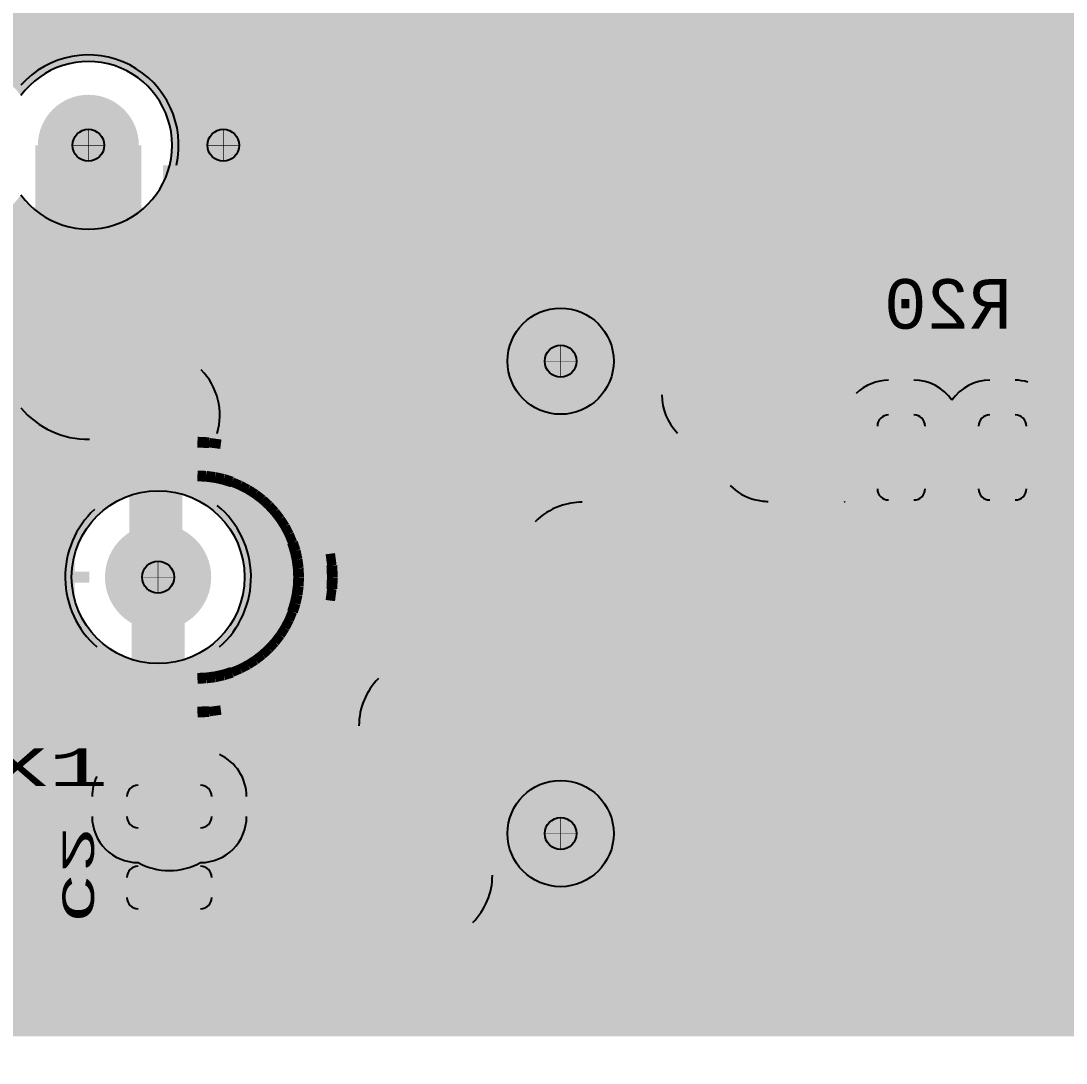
# Model space of a CAD drawing. Extents: x -5 to 272, y 7 to 75.
# Drawn here: x 58.67 to 78.35, y 6.6 to 26.22 of the extents above; entities that cross this region are included whole.
import ezdxf
from ezdxf.enums import TextEntityAlignment as Align

# ---------------------------------------------------------------- set-up
doc = ezdxf.new("R2010")
doc.units = 0
for name, color, linetype in [('3D_INFO_BOTTOM', 3, 'CONTINUOUS'), ('3D_INFO_TOP', 1, 'CONTINUOUS'), ('BOARD_OUTLINE', 2, 'CONTINUOUS'), ('COPPER_BOTTOM', 1, 'CONTINUOUS'), ('COPPER_TOP', 3, 'CONTINUOUS'), ('DRILL', 255, 'CONTINUOUS'), ('DRILL_SYMBOLS', 255, 'CONTINUOUS'), ('SILKSCREEN_BOTTOM', 6, 'CONTINUOUS'), ('SILKSCREEN_TOP', 4, 'CONTINUOUS'), ('SOLDER_MASK_BOTTOM', 212, 'CONTINUOUS'), ('SOLDER_MASK_TOP', 200, 'CONTINUOUS')]:
    doc.layers.add(name, color=color, linetype=linetype)
doc.styles.add('MONOTxtStyle', font='monotxt')
doc.styles.add('MONOTxtStyle_M', font='monotxt')

msp = doc.modelspace()

# ---------------------------------------------------------------- hatches: boundary and pattern name
at = {"layer": 'COPPER_BOTTOM'}
h = msp.add_hatch(color=1, dxfattribs=at)
edge = h.paths.add_edge_path()
edge.add_line((77.348377, 65.157983), (76.338, 65.157983))
edge.add_line((76.338, 65.157983), (76.338, 72.752855))
edge.add_line((76.338, 72.752855), (93.48918, 72.752855))
edge.add_line((93.48918, 72.752855), (93.48918, 7.366))
edge.add_line((93.48918, 7.366), (65.297349, 7.366))
edge.add_line((65.297349, 7.366), (66.520855, 8.589506))
edge.add_line((66.520855, 8.589506), (66.520855, 8.589506))
edge.add_line((66.520855, 8.589506), (67.181217, 9.249868))
edge.add_arc((66.294, 10.13897), 1.256048, 314.939204, 0)
edge.add_line((67.550048, 10.13897), (67.550048, 12.433729))
edge.add_line((67.550048, 12.433729), (69.762271, 14.645952))
edge.add_line((69.762271, 14.645952), (83.274339, 14.645952))
edge.add_arc((83.82, 16.256), 1.7, 251.277992, 48.336242)
edge.add_arc((83.82, 18.796), 1.7, 311.663758, 136.941495)
edge.add_arc((83.057999, 18.796), 1.256048, 112.472717, 135)
edge.add_line((82.169839, 19.68416), (81.905727, 19.420048))
edge.add_line((81.905727, 19.420048), (77.631573, 19.420048))
edge.add_arc((77.390918, 18.588418), 0.86575, 73.860776, 90)
edge.add_line((77.390918, 19.454168), (76.914082, 19.454168))
edge.add_arc((76.914082, 18.588418), 0.86575, 90, 145.569554)
edge.add_arc((75.485918, 18.588418), 0.86575, 34.430446, 90)
edge.add_line((75.485918, 19.454168), (75.009082, 19.454168))
edge.add_arc((75.009082, 18.588418), 0.86575, 90, 134.724142)
edge.add_line((74.399859, 19.203536), (73.163736, 19.203536))
edge.add_line((73.163736, 19.203536), (72.769886, 19.597382))
edge.add_line((72.769886, 19.597382), (72.769886, 26.48573))
edge.add_arc((72.39, 28.194), 1.75, 282.537451, 48.675543)
edge.add_line((73.545564, 29.508219), (73.545564, 30.395941))
edge.add_line((73.545564, 30.395941), (76.004059, 32.854436))
edge.add_line((76.004059, 32.854436), (76.174, 32.854436))
edge.add_arc((76.174, 34.01), 1.155564, 270, 294.100038)
edge.add_line((76.645853, 32.955162), (79.19153, 32.955162))
edge.add_arc((80, 33.159999), 0.834016, 194.217484, 201.89344)
edge.add_arc((80, 32.512), 0.844064, 156.467421, 202.959083)
edge.add_arc((80, 31.86), 0.841552, 157.448047, 270)
edge.add_line((80, 31.018448), (86.962469, 31.018448))
edge.add_arc((87.074, 31.662), 0.653145, 260.167973, 270)
edge.add_line((87.074, 31.008855), (88.424, 31.008855))
edge.add_arc((88.424, 31.662), 0.653145, 270, 0)
edge.add_line((89.077145, 31.662), (89.077145, 32.062))
edge.add_arc((88.424, 32.062), 0.653145, 0, 11.03343)
edge.add_arc((88.424, 32.312), 0.653145, 348.96657, 0)
edge.add_line((89.077145, 32.312), (89.077145, 32.712))
edge.add_arc((88.424, 32.712), 0.653145, 0, 11.03343)
edge.add_arc((88.424, 32.962), 0.653145, 348.96657, 0)
edge.add_line((89.077145, 32.962), (89.077145, 33.362))
edge.add_arc((88.424, 33.362), 0.653145, 0, 11.03343)
edge.add_arc((88.424, 33.612), 0.653145, 348.96657, 0)
edge.add_line((89.077145, 33.612), (89.077145, 34.012))
edge.add_arc((88.424, 34.012), 0.653145, 0, 90)
edge.add_line((88.424, 34.665145), (88.41587, 34.665145))
edge.add_arc((87.7, 33.96), 1.004838, 44.567571, 90)
edge.add_line((87.7, 34.964838), (86.759647, 34.964838))
edge.add_line((86.759647, 34.964838), (86.759647, 39.37))
edge.add_arc((86.106, 39.37), 0.653647, 0, 90)
edge.add_line((86.106, 40.023647), (82.367018, 40.023647))
edge.add_arc((81.026, 41.148), 1.75, 320.022448, 84.858256)
edge.add_line((81.182835, 42.890958), (81.79744, 43.498194))
edge.add_line((81.79744, 43.498194), (82.551721, 43.498194))
edge.add_arc((83.82, 44.704), 1.75, 223.553532, 136.446468)
edge.add_line((82.551721, 45.909806), (82.009106, 45.909806))
edge.add_line((82.009106, 45.909806), (87.791746, 51.692446))
edge.add_arc((87.884, 53.34786), 1.657983, 266.810282, 0)
edge.add_line((89.541983, 53.34786), (89.541983, 60.198))
edge.add_arc((87.884, 60.198), 1.657983, 0, 10.018036)
edge.add_arc((87.884, 60.96), 1.7, 343.824727, 138.336242)
edge.add_arc((85.344, 60.96), 1.7, 41.663758, 48.336242)
edge.add_arc((85.344, 63.5), 1.7, 311.663758, 12.765101)
edge.add_line((87.001983, 63.875623), (87.001983, 68.782007))
edge.add_arc((85.344, 69.342), 1.75, 341.33731, 150.558398)
edge.add_arc((82.296, 69.342), 1.75, 29.441602, 160.63555)
edge.add_arc((78.994, 69.342), 1.75, 19.36445, 198.66269)
edge.add_line((77.336017, 68.782007), (77.336017, 67.312056))
edge.add_arc((78.993999, 67.31), 1.657983, 179.928964, 225)
edge.add_line((77.821628, 66.137629), (78.606017, 65.35324))
edge.add_line((78.606017, 65.35324), (78.606017, 64.953288))
edge.add_arc((77.724, 63.5), 1.7, 58.745961, 102.765101)
h = msp.add_hatch(color=1, dxfattribs=at)
edge = h.paths.add_edge_path()
edge.add_arc((69.63598, 30.82915), 1.256048, 270, 330.825792)
edge.add_line((70.732688, 30.216868), (71.234436, 30.711063))
edge.add_line((71.234436, 30.711063), (71.234436, 29.508219))
edge.add_arc((72.39, 28.194), 1.75, 131.324457, 143.763901)
edge.add_arc((71.755, 28.575), 1.014886, 139.919378, 158.153109)
edge.add_arc((72.39, 28.194), 1.75, 154.308586, 199.47415)
edge.add_line((70.740114, 27.610582), (70.740114, 19.178648))
edge.add_arc((71.754999, 19.177), 1.014886, 179.906981, 225.00029)
edge.add_line((71.03737, 18.459364), (72.025729, 17.471014))
edge.add_arc((72.743359, 18.18865), 1.014886, 225.00029, 254.897335)
edge.add_arc((72.74336, 18.18865), 1.014886, 254.897255, 270)
edge.add_line((72.74336, 17.173764), (74.176636, 17.173764))
edge.add_arc((75.009082, 17.411582), 0.86575, 195.943894, 197.028597)
edge.add_line((74.181288, 17.158048), (69.242, 17.158048))
edge.add_arc((69.242, 15.902), 1.256048, 90, 109.731799)
edge.add_arc((69.241998, 15.901999), 1.256048, 109.731724, 135)
edge.add_line((68.353838, 16.790159), (66.520855, 14.957176))
edge.add_line((66.520855, 14.957176), (65.405839, 13.84216))
edge.add_arc((66.293999, 12.954), 1.256048, 135, 180.077459)
edge.add_line((65.037952, 12.952302), (65.037952, 10.659243))
edge.add_line((65.037952, 10.659243), (63.584999, 9.20629))
edge.add_line((63.584999, 9.20629), (54.136, 9.20629))
edge.add_line((54.136, 9.20629), (54.136, 16.191783))
edge.add_arc((53.529783, 16.191783), 0.606217, 0, 90)
edge.add_line((53.529783, 16.798), (53.241824, 16.798))
edge.add_arc((52.324, 18.288), 1.75, 301.63261, 16.99628)
edge.add_arc((54.864, 20.32), 1.75, 240.323336, 280.998658)
edge.add_arc((56.387997, 18.795998), 1.205806, 189.251395, 196.5982)
edge.add_line((55.232435, 18.451549), (55.232435, 17.062219))
edge.add_arc((56.387999, 15.748), 1.75, 131.324457, 228.675543)
edge.add_line((55.232435, 14.433781), (55.232435, 12.272534))
edge.add_arc((55.799582, 11.618418), 0.86575, 130.926723, 180)
edge.add_line((54.933832, 11.618418), (54.933832, 11.241582))
edge.add_arc((55.799582, 11.241582), 0.86575, 180, 270)
edge.add_line((55.799582, 10.375832), (55.914654, 10.375832))
edge.add_arc((56.387999, 11.430001), 1.155564, 245.818855, 294.181145)
edge.add_line((56.861344, 10.375832), (56.976418, 10.375832))
edge.add_arc((56.976418, 11.241582), 0.86575, 270, 0)
edge.add_line((57.842168, 11.241582), (57.842168, 11.618418))
edge.add_arc((56.976418, 11.618418), 0.86575, 0, 49.073452)
edge.add_line((57.543563, 12.272535), (57.543563, 14.433781))
edge.add_arc((56.387999, 15.748), 1.75, 311.324457, 48.675543)
edge.add_line((57.543563, 17.062219), (57.543563, 18.246297))
edge.add_line((57.543563, 18.246297), (57.659012, 18.361746))
edge.add_arc((57.404, 20), 1.657983, 278.847708, 319.995233)
edge.add_arc((59.944, 20), 1.657983, 220.004767, 270.643141)
edge.add_line((59.96261, 18.342121), (60.058436, 18.246296))
edge.add_line((60.058436, 18.246296), (60.058436, 17.023752))
edge.add_arc((61.256333, 15.748), 1.75, 133.197286, 228.675543)
edge.add_line((60.100769, 14.433781), (60.100769, 11.996536))
edge.add_arc((60.879582, 11.618418), 0.86575, 154.10316, 180)
edge.add_line((60.013832, 11.618418), (60.013832, 11.241582))
edge.add_arc((60.879582, 11.241582), 0.86575, 180, 270)
edge.add_line((60.879582, 10.375832), (60.882593, 10.375832))
edge.add_arc((61.467999, 11.429999), 1.205806, 240.955458, 299.044542)
edge.add_line((62.053405, 10.375832), (62.056418, 10.375832))
edge.add_arc((62.056418, 11.241582), 0.86575, 270, 0)
edge.add_line((62.922168, 11.241582), (62.922168, 11.618418))
edge.add_arc((62.056418, 11.618418), 0.86575, 0, 65.75732)
edge.add_line((62.411897, 12.407821), (62.411897, 14.433781))
edge.add_arc((61.256333, 15.748), 1.75, 311.324457, 50.496007)
edge.add_line((62.369564, 17.098265), (62.369564, 18.451561))
edge.add_arc((61.213999, 18.796), 1.205806, 343.402265, 45)
edge.add_line((62.066633, 19.648633), (61.601983, 20.113283))
edge.add_line((61.601983, 20.113283), (61.601983, 23.500377))
edge.add_arc((59.944, 23.876), 1.7, 347.234899, 138.336242)
edge.add_arc((57.404, 23.876), 1.7, 41.663758, 138.336242)
edge.add_arc((54.864, 23.876), 1.7, 41.663758, 138.336242)
edge.add_arc((52.324, 23.876), 1.7, 41.663758, 138.336242)
edge.add_arc((49.784, 23.876), 1.7, 41.663758, 138.336242)
edge.add_arc((47.244, 23.876), 1.7, 41.663758, 138.336242)
edge.add_arc((44.704, 23.876), 1.7, 41.663758, 138.336242)
edge.add_arc((42.164, 23.876), 1.7, 41.663758, 138.336242)
edge.add_arc((39.624, 23.876), 1.7, 41.663758, 138.336242)
edge.add_arc((37.084, 23.876), 1.7, 41.663758, 138.336242)
edge.add_arc((34.544, 23.876), 1.7, 41.663758, 44.822201)
edge.add_line((35.749806, 25.074345), (35.749806, 25.867758))
edge.add_line((35.749806, 25.867758), (39.455142, 29.573102))
edge.add_line((39.455142, 29.573102), (69.63598, 29.573102))
h = msp.add_hatch(color=256, dxfattribs=at)
edge = h.paths.add_edge_path()
edge.add_arc((59.944, 23.876), 0.95, 0, 360)
edge = h.paths.add_edge_path()
edge.add_arc((59.944, 23.876), 0.3, 0, 360)
h = msp.add_hatch(color=256, dxfattribs=at)
edge = h.paths.add_edge_path()
edge.add_arc((62.484, 23.876), 0.95, 0, 360)
edge = h.paths.add_edge_path()
edge.add_arc((62.484, 23.876), 0.3, 0, 360)
h = msp.add_hatch(color=256, dxfattribs=at)
edge = h.paths.add_edge_path()
edge.add_arc((68.834, 19.812), 1, 0, 360)
edge = h.paths.add_edge_path()
edge.add_arc((68.834, 19.812), 0.3, 0, 360)
h = msp.add_hatch(color=1, dxfattribs=at)
edge = h.paths.add_edge_path()
edge.add_line((74.7975, 18.588418), (74.7975, 17.411582))
edge.add_arc((75.009082, 17.411582), 0.211582, 180, 270)
edge.add_line((75.009082, 17.2), (75.485918, 17.2))
edge.add_arc((75.485918, 17.411582), 0.211582, 270, 0)
edge.add_line((75.6975, 17.411582), (75.6975, 18.588418))
edge.add_arc((75.485918, 18.588418), 0.211582, 0, 90)
edge.add_line((75.485918, 18.8), (75.009082, 18.8))
edge.add_arc((75.009082, 18.588418), 0.211582, 90, 180)
h = msp.add_hatch(color=1, dxfattribs=at)
edge = h.paths.add_edge_path()
edge.add_line((76.7025, 18.588418), (76.7025, 17.411582))
edge.add_arc((76.914082, 17.411582), 0.211582, 180, 270)
edge.add_line((76.914082, 17.2), (77.390918, 17.2))
edge.add_arc((77.390918, 17.411582), 0.211582, 270, 0)
edge.add_line((77.6025, 17.411582), (77.6025, 18.588418))
edge.add_arc((77.390918, 18.588418), 0.211582, 0, 90)
edge.add_line((77.390918, 18.8), (76.914082, 18.8))
edge.add_arc((76.914082, 18.588418), 0.211582, 90, 180)
h = msp.add_hatch(color=256, dxfattribs=at)
edge = h.paths.add_edge_path()
edge.add_arc((61.256333, 15.748), 1, 0, 360)
edge = h.paths.add_edge_path()
edge.add_arc((61.256333, 15.748), 0.3, 0, 360)
h = msp.add_hatch(color=1, dxfattribs=at)
edge = h.paths.add_edge_path()
edge.add_line((60.668, 11.618418), (60.668, 11.241582))
edge.add_arc((60.879582, 11.241582), 0.211582, 180, 270)
edge.add_line((60.879582, 11.03), (62.056418, 11.03))
edge.add_arc((62.056418, 11.241582), 0.211582, 270, 0)
edge.add_line((62.268, 11.241582), (62.268, 11.618418))
edge.add_arc((62.056418, 11.618418), 0.211582, 0, 90)
edge.add_line((62.056418, 11.83), (60.879582, 11.83))
edge.add_arc((60.879582, 11.618418), 0.211582, 90, 180)
h = msp.add_hatch(color=256, dxfattribs=at)
edge = h.paths.add_edge_path()
edge.add_arc((68.834, 10.922), 1, 0, 360)
edge = h.paths.add_edge_path()
edge.add_arc((68.834, 10.922), 0.3, 0, 360)
h = msp.add_hatch(color=1, dxfattribs=at)
edge = h.paths.add_edge_path()
edge.add_line((60.668, 10.094418), (60.668, 9.717582))
edge.add_arc((60.879582, 9.717582), 0.211582, 180, 270)
edge.add_line((60.879582, 9.506), (62.056418, 9.506))
edge.add_arc((62.056418, 9.717582), 0.211582, 270, 0)
edge.add_line((62.268, 9.717582), (62.268, 10.094418))
edge.add_arc((62.056418, 10.094418), 0.211582, 0, 90)
edge.add_line((62.056418, 10.306), (60.879582, 10.306))
edge.add_arc((60.879582, 10.094418), 0.211582, 90, 180)
at = {"layer": 'COPPER_TOP'}
h = msp.add_hatch(color=3, dxfattribs=at)
h.paths.add_polyline_path([(-4.195967, 72.775967), (93.512292, 72.775967), (93.512292, 7.232068), (-4.195967, 7.232068)])
edge = h.paths.add_edge_path()
edge.add_arc((19.304, 39.116), 1.577, 36.358194, 143.641806)
edge.add_arc((16.764, 39.116), 1.577, 36.358194, 143.641806)
edge.add_arc((14.224, 39.116), 1.577, 36.358194, 323.641806)
edge.add_arc((16.764, 39.116), 1.577, 216.358194, 323.641806)
edge.add_arc((19.304, 39.116), 1.577, 216.358194, 323.641806)
edge.add_arc((21.844, 39.116), 1.577, 216.358194, 323.641806)
edge.add_arc((24.384, 39.116), 1.577, 216.358194, 323.641806)
edge.add_arc((26.924, 39.116), 1.577, 216.358194, 323.641806)
edge.add_arc((29.464, 39.116), 1.577, 216.358194, 323.641806)
edge.add_arc((32.004, 39.116), 1.577, 216.358194, 323.641806)
edge.add_arc((34.544, 39.116), 1.577, 216.358194, 323.641806)
edge.add_arc((37.084, 39.116), 1.577, 216.358194, 323.641806)
edge.add_arc((39.624, 39.116), 1.577, 216.358194, 323.641806)
edge.add_arc((42.164, 39.116), 1.577, 216.358194, 323.641806)
edge.add_arc((44.704, 39.116), 1.577, 216.358194, 323.641806)
edge.add_arc((47.244, 39.116), 1.577, 216.358194, 323.641806)
edge.add_arc((49.784, 39.116), 1.577, 216.358194, 323.641806)
edge.add_arc((52.324, 39.116), 1.577, 216.358194, 323.641806)
edge.add_arc((54.864, 39.116), 1.577, 216.358194, 323.641806)
edge.add_arc((57.404, 39.116), 1.577, 216.358194, 323.641806)
edge.add_arc((59.944, 39.116), 1.577, 216.358194, 323.641806)
edge.add_arc((62.484, 39.116), 1.577, 216.358194, 143.641806)
edge.add_arc((59.944, 39.116), 1.577, 36.358194, 143.641806)
edge.add_arc((57.404, 39.116), 1.577, 36.358194, 143.641806)
edge.add_arc((54.864, 39.116), 1.577, 36.358194, 143.641806)
edge.add_arc((52.324, 39.116), 1.577, 36.358194, 143.641806)
edge.add_arc((49.784, 39.116), 1.577, 36.358194, 143.641806)
edge.add_arc((47.244, 39.116), 1.577, 36.358194, 143.641806)
edge.add_arc((44.704, 39.116), 1.577, 36.358194, 143.641806)
edge.add_arc((42.164, 39.116), 1.577, 36.358194, 143.641806)
edge.add_arc((39.624, 39.116), 1.577, 36.358194, 143.641806)
edge.add_arc((37.084, 39.116), 1.577, 36.358194, 143.641806)
edge.add_arc((34.544, 39.116), 1.577, 36.358194, 143.641806)
edge.add_arc((32.004, 39.116), 1.577, 36.358194, 143.641806)
edge.add_arc((29.464, 39.116), 1.577, 36.358194, 143.641806)
edge.add_arc((26.924, 39.116), 1.577, 36.358194, 143.641806)
edge.add_arc((24.384, 39.116), 1.577, 36.358194, 143.641806)
edge.add_arc((21.844, 39.116), 1.577, 36.358194, 143.641806)
edge = h.paths.add_edge_path()
edge.add_arc((6.604, 12.954), 1.634872, 180, 186.234585)
edge.add_arc((6.604, 12.7), 1.627, 177.306641, 2.693359)
edge.add_arc((6.604, 12.954), 1.634872, 353.765415, 0)
edge.add_line((8.238872, 12.954), (8.238872, 42.5))
edge.add_arc((6.604, 42.5), 1.634872, 0, 180)
edge.add_line((4.969128, 42.5), (4.969128, 12.954))
edge = h.paths.add_edge_path()
edge.add_arc((19.304, 23.876), 1.577, 36.358194, 143.641806)
edge.add_arc((16.764, 23.876), 1.577, 36.358194, 143.641806)
edge.add_arc((14.224, 23.876), 1.577, 36.358194, 323.641806)
edge.add_arc((16.764, 23.876), 1.577, 216.358194, 323.641806)
edge.add_arc((19.304, 23.876), 1.577, 216.358194, 323.641806)
edge.add_arc((21.844, 23.876), 1.577, 216.358194, 323.641806)
edge.add_arc((24.384, 23.876), 1.577, 216.358194, 323.641806)
edge.add_arc((26.924, 23.876), 1.577, 216.358194, 323.641806)
edge.add_arc((29.464, 23.876), 1.577, 216.358194, 323.641806)
edge.add_arc((32.004, 23.876), 1.577, 216.358194, 323.641806)
edge.add_arc((34.544, 23.876), 1.577, 216.358194, 323.641806)
edge.add_arc((37.084, 23.876), 1.577, 216.358194, 323.641806)
edge.add_arc((39.624, 23.876), 1.577, 216.358194, 323.641806)
edge.add_arc((42.164, 23.876), 1.577, 216.358194, 323.641806)
edge.add_arc((44.704, 23.876), 1.577, 216.358194, 323.641806)
edge.add_arc((47.244, 23.876), 1.577, 216.358194, 323.641806)
edge.add_arc((49.784, 23.876), 1.577, 216.358194, 323.641806)
edge.add_arc((52.324, 23.876), 1.577, 216.358194, 323.641806)
edge.add_arc((54.864, 23.876), 1.577, 216.358194, 323.641806)
edge.add_arc((57.404, 23.876), 1.577, 216.358194, 323.641806)
edge.add_arc((59.944, 23.876), 1.577, 216.358194, 143.641806)
edge.add_arc((57.404, 23.876), 1.577, 36.358194, 143.641806)
edge.add_arc((54.864, 23.876), 1.577, 36.358194, 143.641806)
edge.add_arc((52.324, 23.876), 1.577, 36.358194, 143.641806)
edge.add_arc((49.784, 23.876), 1.577, 36.358194, 143.641806)
edge.add_arc((47.244, 23.876), 1.577, 36.358194, 143.641806)
edge.add_arc((44.704, 23.876), 1.577, 36.358194, 143.641806)
edge.add_arc((42.164, 23.876), 1.577, 36.358194, 143.641806)
edge.add_arc((39.624, 23.876), 1.577, 36.358194, 143.641806)
edge.add_arc((37.084, 23.876), 1.577, 36.358194, 143.641806)
edge.add_arc((34.544, 23.876), 1.577, 36.358194, 143.641806)
edge.add_arc((32.004, 23.876), 1.577, 36.358194, 143.641806)
edge.add_arc((29.464, 23.876), 1.577, 36.358194, 143.641806)
edge.add_arc((26.924, 23.876), 1.577, 36.358194, 143.641806)
edge.add_arc((24.384, 23.876), 1.577, 36.358194, 143.641806)
edge.add_arc((21.844, 23.876), 1.577, 36.358194, 143.641806)
edge = h.paths.add_edge_path()
edge.add_arc((43.18, 52.312), 1.577, 36.358194, 135.683323)
edge.add_arc((41.166709, 52.838709), 1.055372, 33.014475, 90)
edge.add_line((41.166709, 53.894081), (40.113291, 53.894081))
edge.add_arc((40.113291, 52.838709), 1.055372, 90, 180)
edge.add_line((39.057919, 52.838709), (39.057919, 51.785291))
edge.add_arc((40.113291, 51.785291), 1.055372, 180, 270)
edge.add_line((40.113291, 50.729919), (41.166709, 50.729919))
edge.add_arc((41.166709, 51.785291), 1.055372, 270, 326.985525)
edge.add_arc((43.18, 52.312), 1.577, 224.316677, 323.641806)
edge.add_arc((45.72, 52.312), 1.577, 216.358194, 323.641806)
edge.add_arc((48.26, 52.312), 1.577, 216.358194, 323.641806)
edge.add_arc((50.8, 52.312), 1.577, 216.358194, 323.641806)
edge.add_arc((53.34, 52.312), 1.577, 216.358194, 143.641806)
edge.add_arc((50.8, 52.312), 1.577, 36.358194, 143.641806)
edge.add_arc((48.26, 52.312), 1.577, 36.358194, 143.641806)
edge.add_arc((45.72, 52.312), 1.577, 36.358194, 143.641806)
edge = h.paths.add_edge_path()
edge.add_line((21.479128, 63.909581), (21.479128, 53.5))
edge.add_arc((23.114, 53.5), 1.634872, 180, 185.624879)
edge.add_arc((23.114, 53.34), 1.627, 180.008524, 359.991476)
edge.add_arc((23.114, 53.5), 1.634872, 354.375121, 0)
edge.add_line((24.748872, 53.5), (24.748872, 64.5))
edge.add_arc((23.114, 64.5), 1.634872, 0, 50.984019)
edge.add_arc((22.86, 64.77), 1.627, 37.935941, 211.926975)
edge = h.paths.add_edge_path()
edge.add_arc((42.164, 46.8), 1.627, 350.492586, 189.507414)
edge.add_arc((39.624, 45.2), 1.627, 54.907982, 125.092018)
edge.add_arc((37.084, 46.8), 1.627, 350.492586, 189.507414)
edge.add_arc((34.544, 45.2), 1.627, 54.907982, 9.507414)
edge.add_arc((37.084, 46.8), 1.627, 234.907982, 305.092018)
edge.add_arc((39.624, 45.2), 1.627, 170.492586, 9.507414)
edge.add_arc((42.164, 46.8), 1.627, 234.907982, 305.092018)
edge.add_arc((44.704, 45.2), 1.627, 170.492586, 9.507414)
edge.add_arc((47.244, 46.8), 1.627, 234.907982, 303.93809)
edge.add_arc((49.76, 45.2), 1.627, 171.154896, 10.211411)
edge.add_arc((52.324, 46.8), 1.627, 233.718974, 305.092018)
edge.add_arc((54.864, 45.2), 1.627, 170.492586, 9.507414)
edge.add_arc((57.404, 46.8), 1.627, 234.907982, 305.092018)
edge.add_arc((59.944, 45.2), 1.627, 170.492586, 9.507414)
edge.add_arc((62.484, 46.8), 1.627, 234.907982, 189.507414)
edge.add_arc((59.944, 45.2), 1.627, 54.907982, 125.092018)
edge.add_arc((57.404, 46.8), 1.627, 350.492586, 189.507414)
edge.add_arc((54.864, 45.2), 1.627, 54.907982, 125.092018)
edge.add_arc((52.324, 46.8), 1.627, 350.492586, 190.211411)
edge.add_arc((49.76, 45.2), 1.627, 53.718974, 123.93809)
edge.add_arc((47.244, 46.8), 1.627, 351.154896, 189.507414)
edge.add_arc((44.704, 45.2), 1.627, 54.907982, 125.092018)
edge = h.paths.add_edge_path()
edge.add_arc((42.164, 16.51), 1.627, 38.686496, 141.313504)
edge.add_arc((39.624, 16.51), 1.627, 38.686496, 127.33723)
edge.add_arc((37.084, 18.288), 1.627, 342.678729, 124.21034)
edge.add_arc((34.544, 19.558), 1.627, 2.659558, 217.095391)
edge.add_arc((32.004, 17.526), 1.627, 40.224225, 124.21034)
edge.add_arc((29.464, 18.796), 1.627, 2.659558, 141.313504)
edge.add_arc((26.924, 18.796), 1.627, 38.686496, 141.313504)
edge.add_arc((24.384, 18.796), 1.627, 38.686496, 321.313504)
edge.add_arc((26.924, 18.796), 1.627, 218.686496, 321.313504)
edge.add_arc((29.464, 18.796), 1.627, 218.686496, 304.21034)
edge.add_arc((32.004, 17.526), 1.627, 182.659558, 37.095391)
edge.add_arc((34.544, 19.558), 1.627, 220.224225, 304.21034)
edge.add_arc((37.084, 18.288), 1.627, 182.659558, 307.33723)
edge.add_arc((39.624, 16.51), 1.627, 162.678729, 321.313504)
edge.add_arc((42.164, 16.51), 1.627, 218.686496, 321.313504)
edge.add_arc((44.704, 16.51), 1.627, 218.686496, 17.321271)
edge.add_arc((47.244, 18.288), 1.627, 232.66277, 197.321271)
edge.add_arc((44.704, 16.51), 1.627, 52.66277, 141.313504)
edge = h.paths.add_edge_path()
edge.add_arc((17.78, 61.468), 1.627, 309.927133, 121.926975)
edge.add_line((16.919581, 62.848872), (3.302, 62.848872))
edge.add_arc((3.302, 61.214), 1.634872, 90, 270)
edge.add_line((3.302, 59.579128), (17.526, 59.579128))
edge.add_arc((17.526, 61.214), 1.634872, 270, 322.569043)
edge = h.paths.add_edge_path()
edge.add_arc((42.418, 68.834), 1.627, 79.717947, 167.194574)
edge.add_arc((42.418, 68.8), 1.634872, 166.032565, 270)
edge.add_line((42.418, 67.165128), (46.958281, 67.165128))
edge.add_arc((47.498, 68.7), 1.627, 250.626388, 357.238476)
edge.add_arc((47.498, 68.8), 1.634872, 353.735761, 90)
edge.add_line((47.498, 70.434872), (42.70841, 70.434872))
edge = h.paths.add_edge_path()
edge.add_arc((43.18, 62.812), 1.577, 36.358194, 143.641806)
edge.add_arc((40.64, 62.812), 1.577, 36.358194, 323.641806)
edge.add_arc((43.18, 62.812), 1.577, 216.358194, 323.641806)
edge.add_arc((45.72, 62.812), 1.577, 216.358194, 323.641806)
edge.add_arc((48.26, 62.812), 1.577, 216.358194, 323.641806)
edge.add_arc((50.8, 62.812), 1.577, 216.358194, 323.641806)
edge.add_arc((53.34, 62.812), 1.577, 216.358194, 143.641806)
edge.add_arc((50.8, 62.812), 1.577, 36.358194, 143.641806)
edge.add_arc((48.26, 62.812), 1.577, 36.358194, 143.641806)
edge.add_arc((45.72, 62.812), 1.577, 36.358194, 143.641806)
edge = h.paths.add_edge_path()
edge.add_line((70.755128, 43.18), (70.755128, 28.194))
edge.add_arc((72.39, 28.194), 1.634872, 180, 0)
edge.add_line((74.024872, 28.194), (74.024872, 43.18))
edge.add_arc((72.39, 43.18), 1.634872, 0, 180)
edge = h.paths.add_edge_path()
edge.add_arc((21.420667, 10.668001), 1.877, 0, 360)
edge = h.paths.add_edge_path()
edge.add_arc((27.940001, 10.668001), 1.877, 0, 360)
edge = h.paths.add_edge_path()
edge.add_arc((21.420667, 15.155335), 1.877, 0, 360)
edge = h.paths.add_edge_path()
edge.add_arc((27.940001, 15.155335), 1.877, 0, 360)
edge = h.paths.add_edge_path()
edge.add_arc((82.804, 63.5), 1.577, 36.358194, 143.641806)
edge.add_arc((80.264, 63.5), 1.577, 36.358194, 143.641806)
edge.add_arc((77.724, 63.5), 1.577, 36.358194, 226.734854)
edge.add_arc((77.271459, 61.412541), 1.129899, 123.784033, 180)
edge.add_line((76.14156, 61.412541), (76.14156, 60.507459))
edge.add_arc((77.271459, 60.507459), 1.129899, 180, 270)
edge.add_line((77.271459, 59.37756), (78.176541, 59.37756))
edge.add_arc((78.176541, 60.507459), 1.129899, 270, 326.215967)
edge.add_arc((80.264, 60.96), 1.577, 223.265146, 323.641806)
edge.add_arc((82.804, 60.96), 1.577, 216.358194, 323.641806)
edge.add_arc((85.344, 60.96), 1.577, 216.358194, 323.641806)
edge.add_arc((87.884, 60.96), 1.577, 216.358194, 143.641806)
edge.add_arc((85.344, 60.96), 1.577, 36.358194, 53.641806)
edge.add_arc((85.344, 63.5), 1.577, 306.358194, 143.641806)
edge = h.paths.add_edge_path()
edge.add_arc((78.994, 69.342), 1.627, 0, 360)
edge = h.paths.add_edge_path()
edge.add_arc((82.296, 69.342), 1.627, 20.496546, 339.503454)
edge.add_arc((85.344, 69.342), 1.627, 200.496546, 159.503454)
edge = h.paths.add_edge_path()
edge.add_arc((30.734, 68.834), 1.627, 349.617981, 178.757054)
edge.add_arc((30.7, 68.5), 1.634872, 166.945094, 180)
edge.add_line((29.065128, 68.5), (29.065128, 58.3))
edge.add_arc((30.7, 58.3), 1.634872, 180, 199.923778)
edge.add_arc((30.734, 58.166), 1.627, 195.073523, 10.282053)
edge.add_line((32.334872, 58.45641), (32.334872, 68.5))
edge.add_arc((30.7, 68.5), 1.634872, 0, 1.429942)
edge = h.paths.add_edge_path()
edge.add_arc((83.82, 16.256), 1.577, 126.358194, 53.641806)
edge.add_arc((83.82, 18.796), 1.577, 306.358194, 233.641806)
edge = h.paths.add_edge_path()
edge.add_arc((56.387999, 15.748), 1.627, 0, 360)
edge = h.paths.add_edge_path()
edge.add_arc((61.256333, 15.748), 1.627, 0, 360)
edge = h.paths.add_edge_path()
edge.add_arc((52.324, 18.288), 1.627, 40.224225, 37.095391)
edge.add_arc((54.864, 20.32), 1.627, 220.224225, 217.095391)
edge = h.paths.add_edge_path()
edge.add_arc((81.1, 41.148), 1.634872, 262.602403, 0)
edge.add_line((82.734872, 41.148), (82.734872, 43.491719))
edge.add_arc((83.82, 44.704), 1.627, 228.167885, 38.097448)
edge.add_line((85.100388, 45.70786), (85.100388, 51.274906))
edge.add_arc((83.566, 51.816), 1.627, 340.575073, 199.424927)
edge.add_line((82.031612, 51.274906), (82.031612, 50.555013))
edge.add_arc((81.026, 49.276), 1.627, 51.824125, 196.47422)
edge.add_arc((81.1, 48.768), 1.634872, 178.366318, 180)
edge.add_line((79.465128, 48.768), (79.465128, 41.607138))
edge.add_arc((81.026, 41.148), 1.627, 163.608504, 265.187544)
h = msp.add_hatch(color=256, dxfattribs=at)
edge = h.paths.add_edge_path()
edge.add_arc((59.944, 23.876), 0.95, 0, 360)
edge = h.paths.add_edge_path()
edge.add_arc((59.944, 23.876), 0.3, 0, 360)
h = msp.add_hatch(color=256, dxfattribs=at)
edge = h.paths.add_edge_path()
edge.add_arc((62.484, 23.876), 0.95, 0, 360)
edge = h.paths.add_edge_path()
edge.add_arc((62.484, 23.876), 0.3, 0, 360)
h = msp.add_hatch(color=256, dxfattribs=at)
edge = h.paths.add_edge_path()
edge.add_arc((68.834, 19.812), 1, 0, 360)
edge = h.paths.add_edge_path()
edge.add_arc((68.834, 19.812), 0.3, 0, 360)
h = msp.add_hatch(color=256, dxfattribs=at)
edge = h.paths.add_edge_path()
edge.add_arc((61.256333, 15.748), 1, 0, 360)
edge = h.paths.add_edge_path()
edge.add_arc((61.256333, 15.748), 0.3, 0, 360)
h = msp.add_hatch(color=256, dxfattribs=at)
edge = h.paths.add_edge_path()
edge.add_arc((68.834, 10.922), 1, 0, 360)
edge = h.paths.add_edge_path()
edge.add_arc((68.834, 10.922), 0.3, 0, 360)
at = {"layer": 'DRILL'}
h = msp.add_hatch(color=255, dxfattribs=at)
edge = h.paths.add_edge_path()
edge.add_arc((59.944, 23.876), 0.3, 0, 360)
h = msp.add_hatch(color=255, dxfattribs=at)
edge = h.paths.add_edge_path()
edge.add_arc((62.484, 23.876), 0.3, 0, 360)
h = msp.add_hatch(color=255, dxfattribs=at)
edge = h.paths.add_edge_path()
edge.add_arc((68.834, 19.812), 0.3, 0, 360)
h = msp.add_hatch(color=255, dxfattribs=at)
edge = h.paths.add_edge_path()
edge.add_arc((61.256333, 15.748), 0.3, 0, 360)
h = msp.add_hatch(color=255, dxfattribs=at)
edge = h.paths.add_edge_path()
edge.add_arc((68.834, 10.922), 0.3, 0, 360)
at = {"layer": 'SOLDER_MASK_BOTTOM'}
h = msp.add_hatch(color=256, dxfattribs=at)
edge = h.paths.add_edge_path()
edge.add_arc((59.944, 23.876), 0.95, 0, 360)
edge = h.paths.add_edge_path()
edge.add_arc((59.944, 23.876), 0.3, 0, 360)
h = msp.add_hatch(color=256, dxfattribs=at)
edge = h.paths.add_edge_path()
edge.add_arc((62.484, 23.876), 0.95, 0, 360)
edge = h.paths.add_edge_path()
edge.add_arc((62.484, 23.876), 0.3, 0, 360)
h = msp.add_hatch(color=256, dxfattribs=at)
edge = h.paths.add_edge_path()
edge.add_arc((68.834, 19.812), 1, 0, 360)
h = msp.add_hatch(color=212, dxfattribs=at)
edge = h.paths.add_edge_path()
edge.add_line((74.7975, 18.588418), (74.7975, 17.411582))
edge.add_arc((75.009082, 17.411582), 0.211582, 180, 270)
edge.add_line((75.009082, 17.2), (75.485918, 17.2))
edge.add_arc((75.485918, 17.411582), 0.211582, 270, 0)
edge.add_line((75.6975, 17.411582), (75.6975, 18.588418))
edge.add_arc((75.485918, 18.588418), 0.211582, 0, 90)
edge.add_line((75.485918, 18.8), (75.009082, 18.8))
edge.add_arc((75.009082, 18.588418), 0.211582, 90, 180)
h = msp.add_hatch(color=212, dxfattribs=at)
edge = h.paths.add_edge_path()
edge.add_line((76.7025, 18.588418), (76.7025, 17.411582))
edge.add_arc((76.914082, 17.411582), 0.211582, 180, 270)
edge.add_line((76.914082, 17.2), (77.390918, 17.2))
edge.add_arc((77.390918, 17.411582), 0.211582, 270, 0)
edge.add_line((77.6025, 17.411582), (77.6025, 18.588418))
edge.add_arc((77.390918, 18.588418), 0.211582, 0, 90)
edge.add_line((77.390918, 18.8), (76.914082, 18.8))
edge.add_arc((76.914082, 18.588418), 0.211582, 90, 180)
h = msp.add_hatch(color=256, dxfattribs=at)
edge = h.paths.add_edge_path()
edge.add_arc((61.256333, 15.748), 1, 0, 360)
edge = h.paths.add_edge_path()
edge.add_arc((61.256333, 15.748), 0.3, 0, 360)
h = msp.add_hatch(color=212, dxfattribs=at)
edge = h.paths.add_edge_path()
edge.add_line((60.668, 11.618418), (60.668, 11.241582))
edge.add_arc((60.879582, 11.241582), 0.211582, 180, 270)
edge.add_line((60.879582, 11.03), (62.056418, 11.03))
edge.add_arc((62.056418, 11.241582), 0.211582, 270, 0)
edge.add_line((62.268, 11.241582), (62.268, 11.618418))
edge.add_arc((62.056418, 11.618418), 0.211582, 0, 90)
edge.add_line((62.056418, 11.83), (60.879582, 11.83))
edge.add_arc((60.879582, 11.618418), 0.211582, 90, 180)
h = msp.add_hatch(color=256, dxfattribs=at)
edge = h.paths.add_edge_path()
edge.add_arc((68.834, 10.922), 1, 0, 360)
h = msp.add_hatch(color=212, dxfattribs=at)
edge = h.paths.add_edge_path()
edge.add_line((60.668, 10.094418), (60.668, 9.717582))
edge.add_arc((60.879582, 9.717582), 0.211582, 180, 270)
edge.add_line((60.879582, 9.506), (62.056418, 9.506))
edge.add_arc((62.056418, 9.717582), 0.211582, 270, 0)
edge.add_line((62.268, 9.717582), (62.268, 10.094418))
edge.add_arc((62.056418, 10.094418), 0.211582, 0, 90)
edge.add_line((62.056418, 10.306), (60.879582, 10.306))
edge.add_arc((60.879582, 10.094418), 0.211582, 90, 180)
at = {"layer": 'SOLDER_MASK_TOP'}
h = msp.add_hatch(color=256, dxfattribs=at)
edge = h.paths.add_edge_path()
edge.add_arc((59.944, 23.876), 0.95, 0, 360)
edge = h.paths.add_edge_path()
edge.add_arc((59.944, 23.876), 0.3, 0, 360)
h = msp.add_hatch(color=256, dxfattribs=at)
edge = h.paths.add_edge_path()
edge.add_arc((62.484, 23.876), 0.95, 0, 360)
edge = h.paths.add_edge_path()
edge.add_arc((62.484, 23.876), 0.3, 0, 360)
h = msp.add_hatch(color=256, dxfattribs=at)
edge = h.paths.add_edge_path()
edge.add_arc((68.834, 19.812), 1, 0, 360)
h = msp.add_hatch(color=256, dxfattribs=at)
edge = h.paths.add_edge_path()
edge.add_arc((61.256333, 15.748), 1, 0, 360)
edge = h.paths.add_edge_path()
edge.add_arc((61.256333, 15.748), 0.3, 0, 360)
h = msp.add_hatch(color=256, dxfattribs=at)
edge = h.paths.add_edge_path()
edge.add_arc((68.834, 10.922), 1, 0, 360)

# ---------------------------------------------------------------- linework, layer by layer
at = {"layer": '3D_INFO_BOTTOM', "color": 3, "const_width": 0.1778}
for points in [[(77.893833, 19.066281), (74.512388, 19.066281)], [(74.512388, 19.066281), (74.512388, 16.941896)], [(77.893833, 16.941896), (77.893833, 19.066281)], [(74.512388, 16.941896), (77.893833, 16.941896)], [(60.579, 12.065), (60.579, 9.271)], [(62.357, 12.065), (60.579, 12.065)], [(62.357, 9.271), (62.357, 12.065)], [(60.579, 9.271), (62.357, 9.271)]]:
    msp.add_lwpolyline(points, dxfattribs=at)
at = {"layer": '3D_INFO_TOP', "color": 1, "const_width": 0.1778}
for points in [[(64.389, 22.606), (64.389, 40.386)], [(12.319, 22.606), (64.389, 22.606)], [(55.647133, 18.288), (61.997133, 18.288)], [(62.218507, 18.278335), (61.997134, 18.288)], [(62.438198, 18.249412), (62.218507, 18.278335)], [(62.654532, 18.201452), (62.438198, 18.249412)], [(62.865863, 18.13482), (62.654532, 18.201452)], [(63.070582, 18.050023), (62.865863, 18.13482)], [(63.267132, 17.947705), (63.070582, 18.050023)], [(63.454016, 17.828647), (63.267132, 17.947705)], [(63.629813, 17.693754), (63.454016, 17.828647)], [(55.647133, 17.653), (61.997133, 17.653)], [(62.163163, 17.645751), (61.997134, 17.653)], [(62.327931, 17.624059), (62.163163, 17.645751)], [(62.490182, 17.588089), (62.327931, 17.624059)], [(63.793184, 17.544052), (63.629813, 17.693754)], [(62.64868, 17.538115), (62.490182, 17.588089)], [(62.80222, 17.474517), (62.64868, 17.538115)], [(62.949632, 17.397779), (62.80222, 17.474517)], [(63.942886, 17.380681), (63.793184, 17.544052)], [(63.089795, 17.308486), (62.949632, 17.397779)], [(63.221643, 17.207316), (63.089795, 17.308486)], [(64.077779, 17.204885), (63.942886, 17.380681)], [(63.344171, 17.095039), (63.221643, 17.207316)], [(63.456447, 16.972511), (63.344171, 17.095039)], [(64.196837, 17.018001), (64.077779, 17.204885)], [(63.557617, 16.840664), (63.456447, 16.972511)], [(63.646911, 16.700501), (63.557617, 16.840664)], [(64.299155, 16.821451), (64.196837, 17.018001)], [(63.723649, 16.553089), (63.646911, 16.700501)], [(64.383952, 16.616732), (64.299155, 16.821451)], [(63.787248, 16.399549), (63.723649, 16.553089)], [(64.450585, 16.405401), (64.383952, 16.616732)], [(63.837222, 16.241051), (63.787248, 16.399549)], [(64.498545, 16.189067), (64.450585, 16.405401)], [(63.873192, 16.0788), (63.837222, 16.241051)], [(63.894884, 15.914032), (63.873192, 16.0788)], [(64.527468, 15.969376), (64.498545, 16.189067)], [(63.902133, 15.748), (63.894884, 15.914032)], [(64.537133, 15.748), (64.527468, 15.969376)], [(63.894884, 15.581969), (63.902133, 15.748)], [(64.527468, 15.526625), (64.537133, 15.748)], [(63.873192, 15.417201), (63.894884, 15.581969)], [(64.498545, 15.306934), (64.527468, 15.526625)], [(63.837222, 15.25495), (63.873192, 15.417201)], [(64.450585, 15.0906), (64.498545, 15.306934)], [(63.72365, 14.942912), (63.787248, 15.096452)], [(63.787248, 15.096452), (63.837222, 15.25495)], [(64.383953, 14.879269), (64.450585, 15.0906)], [(63.646912, 14.7955), (63.72365, 14.942912)], [(64.299156, 14.67455), (64.383953, 14.879269)], [(63.557619, 14.655337), (63.646912, 14.7955)], [(64.196838, 14.478), (64.299156, 14.67455)], [(63.344172, 14.400961), (63.456449, 14.523489)], [(63.456449, 14.523489), (63.557619, 14.655337)], [(64.07778, 14.291116), (64.196838, 14.478)], [(63.089797, 14.187515), (63.221644, 14.288685)], [(63.221644, 14.288685), (63.344172, 14.400961)], [(63.942887, 14.115319), (64.07778, 14.291116)], [(62.802222, 14.021483), (62.949634, 14.098221)], [(62.949634, 14.098221), (63.089797, 14.187515)], [(63.793185, 13.951948), (63.942887, 14.115319)], [(62.327933, 13.87194), (62.490184, 13.90791)], [(62.490184, 13.90791), (62.648682, 13.957884)], [(62.648682, 13.957884), (62.802222, 14.021483)], [(63.629814, 13.802246), (63.793185, 13.951948)], [(55.647133, 13.843), (61.997133, 13.843)], [(61.997134, 13.842999), (62.163165, 13.850248)], [(62.163165, 13.850248), (62.327933, 13.87194)], [(63.454018, 13.667353), (63.629814, 13.802246)], [(63.070584, 13.445977), (63.267134, 13.548295)], [(63.267134, 13.548295), (63.454018, 13.667353)], [(62.4382, 13.246587), (62.654534, 13.294547)], [(62.654534, 13.294547), (62.865865, 13.36118)], [(62.865865, 13.36118), (63.070584, 13.445977)], [(55.647133, 13.208), (61.997133, 13.208)], [(61.997134, 13.207999), (62.218509, 13.217664)], [(62.218509, 13.217664), (62.4382, 13.246587)]]:
    msp.add_lwpolyline(points, dxfattribs=at)
at = {"layer": 'BOARD_OUTLINE', "color": 2, "const_width": 0.000001}
msp.add_lwpolyline([(-4.826, 6.602035), (94.142325, 6.602035)], dxfattribs=at)
at = {"layer": 'COPPER_BOTTOM', "color": 1}
for points, const_width in [([(77.348377, 65.157983), (76.338, 65.157983), (76.338, 72.752855), (93.48918, 72.752855), (93.48918, 7.366), (65.297349, 7.366), (66.520855, 8.589506), (66.520855, 8.589506), (67.181217, 9.249868)], 0.5), ([(71.755, 19.177), (71.755, 28.575)], 0.72), ([(70.740114, 27.610582), (70.740114, 19.178648)], 0.5), ([(74.399859, 19.203536), (73.163736, 19.203536), (72.769886, 19.597382), (72.769886, 26.48573)], 0.5), ([(59.944, 23.876), (59.944, 20)], 2), ([(66.294, 23.876), (62.484, 23.876)], 1.1), ([(68.834, 21.336), (66.294, 23.876)], 1.1), ([(62.484, 23.612397), (62.484, 20.574)], 1.1), ([(62.066633, 19.648633), (61.601983, 20.113283), (61.601983, 23.500377)], 0.5), ([(68.834, 19.812), (68.834, 21.336)], 1.1), ([(62.484, 20.574), (64.516, 18.542)], 1.1), ([(59.944, 20.066), (61.214, 18.796)], 1.1), ([(82.169839, 19.68416), (81.905727, 19.420048), (77.631573, 19.420048)], 0.5), ([(75.485918, 19.454168), (75.009082, 19.454168)], 0.5), ([(77.390918, 19.454168), (76.914082, 19.454168)], 0.5), ([(72.74336, 18.18865), (71.755, 19.177)], 0.72), ([(61.214, 15.748), (61.214, 18.796)], 1), ([(64.516, 10.922), (64.516, 18.542)], 1.1), ([(62.369564, 17.098265), (62.369564, 18.451561)], 0.5), ([(71.03737, 18.459364), (72.025729, 17.471014)], 0.5), ([(75.485918, 18.8), (75.009082, 18.8)], 0.000001), ([(77.390918, 18.8), (76.914082, 18.8)], 0.000001), ([(77.52, 18.164), (82.426, 18.164)], 1.2), ([(59.96261, 18.342121), (60.058436, 18.246296), (60.058436, 17.023752)], 0.5), ([(75, 18.18865), (72.74336, 18.18865)], 0.72), ([(74.7975, 18.588418), (74.7975, 17.411582)], 0.000001), ([(75.6975, 17.411582), (75.6975, 18.588418)], 0.000001), ([(76.7025, 18.588418), (76.7025, 17.411582)], 0.000001), ([(77.6025, 17.411582), (77.6025, 18.588418)], 0.000001), ([(74.181288, 17.158048), (69.242, 17.158048)], 0.5), ([(72.74336, 17.173764), (74.176636, 17.173764)], 0.5), ([(75.009082, 17.2), (75.485918, 17.2)], 0.000001), ([(76.914082, 17.2), (77.390918, 17.2)], 0.000001), ([(68.353838, 16.790159), (66.520855, 14.957176), (65.405839, 13.84216)], 0.5), ([(65.037952, 12.952302), (65.037952, 10.659243), (63.584999, 9.20629), (54.136, 9.20629), (54.136, 16.191783)], 0.5), ([(69.242, 15.902), (66.294, 12.954)], 1.2), ([(83.466, 15.902), (69.242, 15.902)], 1.2), ([(61.256333, 15.748), (61.256333, 11.641667)], 1), ([(67.550048, 10.13897), (67.550048, 12.433729), (69.762271, 14.645952), (83.274339, 14.645952)], 0.5), ([(60.100769, 14.433781), (60.100769, 11.996536)], 0.5), ([(62.411897, 12.407821), (62.411897, 14.433781)], 0.5), ([(74.168, 13.716), (71.374, 10.922)], 1.1), ([(74.168, 13.716), (87.122, 13.716)], 1.1), ([(66.294, 12.954), (66.294, 10.13897)], 1.2), ([(61.256333, 11.641667), (61.468, 11.43)], 1.1), ([(60.013832, 11.618418), (60.013832, 11.241582)], 0.5), ([(62.056418, 11.83), (60.879582, 11.83)], 0.000001), ([(62.922168, 11.241582), (62.922168, 11.618418)], 0.5), ([(60.668, 11.618418), (60.668, 11.241582)], 0.000001), ([(62.268, 11.241582), (62.268, 11.618418)], 0.000001), ([(63.224, 9.63), (64.516, 10.922)], 1.1), ([(71.374, 10.922), (68.834, 10.922)], 1.1), ([(60.879582, 11.03), (62.056418, 11.03)], 0.000001), ([(60.879582, 10.375832), (60.882593, 10.375832)], 0.5), ([(62.053405, 10.375832), (62.056418, 10.375832)], 0.5), ([(66.294, 10.13897), (64.05503, 7.9)], 1.2), ([(62.056418, 10.306), (60.879582, 10.306)], 0.000001), ([(56.62, 9.63), (61.236, 9.63)], 1.1), ([(60.668, 10.094418), (60.668, 9.717582)], 0.000001), ([(63.224, 9.63), (61.236, 9.63)], 1.1), ([(62.268, 9.717582), (62.268, 10.094418)], 0.000001), ([(60.879582, 9.506), (62.056418, 9.506)], 0.000001), ([(64.05503, 7.9), (53.568, 7.9)], 1.1)]:
    msp.add_lwpolyline(points, dxfattribs=dict(at, const_width=const_width))
for centre, radius, start, end in [((59.944, 23.876), 1.7, 347.234899, 138.336242), ((61.213999, 18.796), 1.205806, 343.402265, 45), ((75.009082, 18.588418), 0.86575, 90, 134.724142), ((75.485918, 18.588418), 0.86575, 34.430446, 90), ((76.914082, 18.588418), 0.86575, 90, 145.569554), ((77.390918, 18.588418), 0.86575, 73.860776, 90), ((71.754999, 19.177), 1.014886, 179.906981, 225.00029), ((59.944, 20), 1.657983, 220.004767, 270.643141), ((75.009082, 18.588418), 0.211582, 90, 180), ((75.485918, 18.588418), 0.211582, 0, 90), ((76.914082, 18.588418), 0.211582, 90, 180), ((77.390918, 18.588418), 0.211582, 0, 90), ((72.743359, 18.18865), 1.014886, 225.00029, 254.897335), ((75.009082, 17.411582), 0.211582, 180, 270), ((75.485918, 17.411582), 0.211582, 270, 0), ((76.914082, 17.411582), 0.211582, 180, 270), ((77.390918, 17.411582), 0.211582, 270, 0), ((69.242, 15.902), 1.256048, 90, 109.731799), ((72.74336, 18.18865), 1.014886, 254.897255, 270), ((75.009082, 17.411582), 0.86575, 195.943894, 197.028597), ((61.256333, 15.748), 1.75, 133.197286, 228.675543), ((61.256333, 15.748), 1.75, 311.324457, 50.496007), ((69.241998, 15.901999), 1.256048, 109.731724, 135), ((66.293999, 12.954), 1.256048, 135, 180.077459), ((62.056418, 11.618418), 0.86575, 0, 65.75732), ((60.879582, 11.618418), 0.86575, 154.10316, 180), ((60.879582, 11.618418), 0.211582, 90, 180), ((62.056418, 11.618418), 0.211582, 0, 90), ((60.879582, 11.241582), 0.86575, 180, 270), ((60.879582, 11.241582), 0.211582, 180, 270), ((62.056418, 11.241582), 0.86575, 270, 0), ((62.056418, 11.241582), 0.211582, 270, 0), ((60.879582, 10.094418), 0.211582, 90, 180), ((61.467999, 11.429999), 1.205806, 240.955458, 299.044542), ((62.056418, 10.094418), 0.211582, 0, 90), ((66.294, 10.13897), 1.256048, 314.939204, 0), ((60.879582, 9.717582), 0.211582, 180, 270), ((62.056418, 9.717582), 0.211582, 270, 0)]:
    msp.add_arc(centre, radius, start, end, dxfattribs=at)
at = {"layer": 'COPPER_TOP', "color": 3}
for points, const_width in [([(-4.195967, 72.775967), (93.512292, 72.775967), (93.512292, 7.232068), (-4.195967, 7.232068), (-4.195967, 72.775967)], 0.254), ([(68.834, 19.812), (68.834, 10.922)], 2)]:
    msp.add_lwpolyline(points, dxfattribs=dict(at, const_width=const_width))
msp.add_circle((61.256333, 15.748), 1.627, dxfattribs=at)
msp.add_arc((59.944, 23.876), 1.577, 216.358194, 143.641806, dxfattribs=at)
at = {"layer": 'DRILL', "color": 255}
for centre in [(59.944, 23.876), (62.484, 23.876), (68.834, 19.812), (61.256333, 15.748), (68.834, 10.922)]:
    msp.add_circle(centre, 0.3, dxfattribs=at)
at = {"layer": 'DRILL_SYMBOLS', "color": 7, "const_width": 0.01}
for points in [[(59.944, 23.576), (59.944, 24.176)], [(62.484, 23.576), (62.484, 24.176)], [(59.644, 23.876), (60.244, 23.876)], [(62.184, 23.876), (62.784, 23.876)], [(68.834, 19.512), (68.834, 20.112)], [(68.534, 19.812), (69.134, 19.812)], [(61.256333, 15.448), (61.256333, 16.048)], [(60.956333, 15.748), (61.556333, 15.748)], [(68.834, 10.622), (68.834, 11.222)], [(68.534, 10.922), (69.134, 10.922)]]:
    msp.add_lwpolyline(points, dxfattribs=at)
at = {"layer": 'SILKSCREEN_BOTTOM', "color": 6}
for points, const_width in [([(77.893334, 19.058333), (74.506668, 19.058333)], 0.2032), ([(74.506668, 19.058333), (74.506668, 16.941667)], 0.2032), ([(77.893334, 16.941667), (77.893334, 19.058333)], 0.2032), ([(74.506668, 16.941667), (77.893334, 16.941667)], 0.2032), ([(60.579, 12.065), (60.579, 9.271)], 0.1778), ([(62.357, 12.065), (60.579, 12.065)], 0.1778), ([(62.357, 9.271), (62.357, 12.065)], 0.1778), ([(60.579, 9.271), (62.357, 9.271)], 0.1778)]:
    msp.add_lwpolyline(points, dxfattribs=dict(at, const_width=const_width))
at = {"layer": 'SILKSCREEN_TOP', "color": 4, "const_width": 0.2032}
for points in [[(64.389002, 22.606), (64.389, 40.386)], [(12.319, 22.606), (64.389, 22.606)], [(55.647166, 18.288), (61.997166, 18.288)], [(62.218575, 18.278334), (61.9972, 18.288)], [(61.9972, 18.288), (61.9972, 18.288)], [(62.438266, 18.249411), (62.218575, 18.278334)], [(62.6546, 18.201451), (62.438266, 18.249411)], [(62.865931, 18.134819), (62.6546, 18.201451)], [(63.07065, 18.050021), (62.865931, 18.134819)], [(63.2672, 17.947704), (63.07065, 18.050021)], [(63.454084, 17.828646), (63.2672, 17.947704)], [(63.62988, 17.693752), (63.454084, 17.828646)], [(55.647166, 17.653), (61.997166, 17.653)], [(62.163231, 17.64575), (61.9972, 17.653)], [(61.9972, 17.653), (61.9972, 17.653)], [(62.327999, 17.624058), (62.163231, 17.64575)], [(62.49025, 17.588088), (62.327999, 17.624058)], [(63.793251, 17.544051), (63.62988, 17.693752)], [(62.648748, 17.538114), (62.49025, 17.588088)], [(62.802287, 17.474516), (62.648748, 17.538114)], [(62.9497, 17.397778), (62.802287, 17.474516)], [(63.942952, 17.38068), (63.793251, 17.544051)], [(63.089863, 17.308484), (62.9497, 17.397778)], [(63.22171, 17.207314), (63.089863, 17.308484)], [(64.077846, 17.204884), (63.942952, 17.38068)], [(63.344238, 17.095038), (63.22171, 17.207314)], [(63.456514, 16.97251), (63.344238, 17.095038)], [(64.196904, 17.017999), (64.077846, 17.204884)], [(64.299221, 16.82145), (64.196904, 17.017999)], [(63.557684, 16.840663), (63.456514, 16.97251)], [(63.646978, 16.700499), (63.557684, 16.840663)], [(64.384019, 16.616731), (64.299221, 16.82145)], [(59.203168, 16.637), (58.441166, 16.637)], [(59.203168, 16.637), (59.203166, 14.859)], [(63.723716, 16.553087), (63.646978, 16.700499)], [(63.787314, 16.399548), (63.723716, 16.553087)], [(64.450651, 16.4054), (64.384019, 16.616731)], [(59.457168, 16.256), (59.457166, 15.24)], [(59.584168, 16.256), (59.584166, 15.24)], [(63.837288, 16.24105), (63.787314, 16.399548)], [(63.873258, 16.078799), (63.837288, 16.24105)], [(64.498611, 16.189066), (64.450651, 16.4054)], [(63.89495, 15.914031), (63.873258, 16.078799)], [(64.527534, 15.969375), (64.498611, 16.189066)], [(63.9022, 15.747999), (63.89495, 15.914031)], [(64.5372, 15.747999), (64.527534, 15.969375)], [(59.584168, 15.748), (59.965166, 15.748)], [(63.89495, 15.581968), (63.9022, 15.747999)], [(64.527534, 15.526624), (64.5372, 15.747999)], [(63.873258, 15.4172), (63.89495, 15.581968)], [(64.498611, 15.306933), (64.527534, 15.526624)], [(63.787314, 15.096451), (63.837288, 15.254949)], [(63.837288, 15.254949), (63.873258, 15.4172)], [(64.450651, 15.090599), (64.498611, 15.306933)], [(63.723716, 14.942912), (63.787314, 15.096451)], [(64.384019, 14.879268), (64.450651, 15.090599)], [(58.441166, 14.859), (59.203166, 14.859)], [(63.646978, 14.795499), (63.723716, 14.942912)], [(64.299221, 14.674549), (64.384019, 14.879268)], [(63.456514, 14.523489), (63.557684, 14.655336)], [(63.557684, 14.655336), (63.646978, 14.795499)], [(64.196904, 14.477999), (64.299221, 14.674549)], [(63.344238, 14.400961), (63.456514, 14.523489)], [(64.077846, 14.291115), (64.196904, 14.477999)], [(63.089863, 14.187515), (63.22171, 14.288685)], [(63.22171, 14.288685), (63.344238, 14.400961)], [(63.942952, 14.115319), (64.077846, 14.291115)], [(62.802287, 14.021483), (62.9497, 14.098221)], [(62.9497, 14.098221), (63.089863, 14.187515)], [(63.793251, 13.951948), (63.942952, 14.115319)], [(62.163231, 13.850249), (62.327999, 13.871941)], [(62.327999, 13.871941), (62.49025, 13.907911)], [(62.49025, 13.907911), (62.648748, 13.957885)], [(62.648748, 13.957885), (62.802287, 14.021483)], [(63.62988, 13.802247), (63.793251, 13.951948)], [(55.647166, 13.843), (61.997166, 13.843)], [(61.9972, 13.843), (62.163231, 13.850249)], [(63.454084, 13.667353), (63.62988, 13.802247)], [(63.07065, 13.445978), (63.2672, 13.548295)], [(63.2672, 13.548295), (63.454084, 13.667353)], [(62.438266, 13.246588), (62.6546, 13.294548)], [(62.6546, 13.294548), (62.865931, 13.36118)], [(62.865931, 13.36118), (63.07065, 13.445978)], [(55.647166, 13.208), (61.997166, 13.208)], [(61.9972, 13.208), (62.218575, 13.217665)], [(62.218575, 13.217665), (62.438266, 13.246588)]]:
    msp.add_lwpolyline(points, dxfattribs=at)
at = {"layer": 'SOLDER_MASK_BOTTOM', "color": 212, "const_width": 0.000001}
for points in [[(75.485918, 18.8), (75.009082, 18.8)], [(77.390918, 18.8), (76.914082, 18.8)], [(74.7975, 18.588418), (74.7975, 17.411582)], [(75.6975, 17.411582), (75.6975, 18.588418)], [(76.7025, 18.588418), (76.7025, 17.411582)], [(77.6025, 17.411582), (77.6025, 18.588418)], [(75.009082, 17.2), (75.485918, 17.2)], [(76.914082, 17.2), (77.390918, 17.2)], [(62.056418, 11.83), (60.879582, 11.83)], [(60.668, 11.618418), (60.668, 11.241582)], [(62.268, 11.241582), (62.268, 11.618418)], [(60.879582, 11.03), (62.056418, 11.03)], [(62.056418, 10.306), (60.879582, 10.306)], [(60.668, 10.094418), (60.668, 9.717582)], [(62.268, 9.717582), (62.268, 10.094418)], [(60.879582, 9.506), (62.056418, 9.506)]]:
    msp.add_lwpolyline(points, dxfattribs=at)
at = {"layer": 'SOLDER_MASK_BOTTOM'}
for centre in [(68.834, 19.812), (68.834, 10.922)]:
    msp.add_circle(centre, 1, dxfattribs=at)
at = {"layer": 'SOLDER_MASK_BOTTOM', "color": 212}
for centre, start, end in [((75.009082, 18.588418), 90, 180), ((75.485918, 18.588418), 0, 90), ((76.914082, 18.588418), 90, 180), ((77.390918, 18.588418), 0, 90), ((75.009082, 17.411582), 180, 270), ((75.485918, 17.411582), 270, 0), ((76.914082, 17.411582), 180, 270), ((77.390918, 17.411582), 270, 0), ((60.879582, 11.618418), 90, 180), ((62.056418, 11.618418), 0, 90), ((60.879582, 11.241582), 180, 270), ((62.056418, 11.241582), 270, 0), ((60.879582, 10.094418), 90, 180), ((62.056418, 10.094418), 0, 90), ((60.879582, 9.717582), 180, 270), ((62.056418, 9.717582), 270, 0)]:
    msp.add_arc(centre, 0.211582, start, end, dxfattribs=at)
at = {"layer": 'SOLDER_MASK_TOP'}
for centre in [(68.834, 19.812), (68.834, 10.922)]:
    msp.add_circle(centre, 1, dxfattribs=at)

# ---------------------------------------------------------------- texts
at = {"layer": 'SILKSCREEN_BOTTOM', "style": 'MONOTxtStyle_M', "text_generation_flag": 2, "width": 0.995485}
msp.add_text('R20', height=0.933333, dxfattribs=at).set_placement((76.126096, 20.89), align=Align.MIDDLE_CENTER)
at = {"layer": 'SILKSCREEN_BOTTOM', "style": 'MONOTxtStyle_M', "text_generation_flag": 2, "width": 1.777778}
msp.add_text('C2', height=0.592667, rotation=270, dxfattribs=at).set_placement((59.7535, 10.16), align=Align.MIDDLE_CENTER)
at = {"layer": 'SILKSCREEN_TOP', "style": 'MONOTxtStyle', "width": 1.866667}
msp.add_text('X1', height=0.705555, dxfattribs=at).set_placement((59.182, 12.170833), align=Align.MIDDLE_CENTER)

doc.saveas('drawing.dxf')
